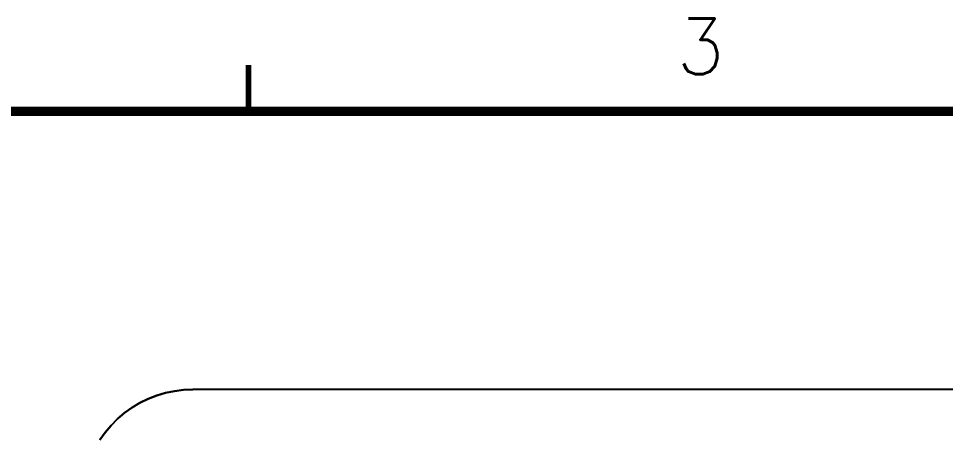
# Model space of a CAD drawing. Extents: x 295 to 953, y 10 to 290.
# Drawn here: x 577.07 to 627.07, y 267.57 to 290 of the extents above; entities that cross this region are included whole.
import ezdxf
from ezdxf.enums import TextEntityAlignment as Align

# ---------------------------------------------------------------- set-up
doc = ezdxf.new("R2010")
doc.units = 0
doc.header["$LTSCALE"] = 5
doc.header["$MEASUREMENT"] = 0
doc.layers.get('0').update_dxf_attribs({"linetype": 'CONTINUOUS', "lineweight": 25})
for name, color, linetype in [('FROMC1', 7, 'CONTINUOUS'), ('문자', 4, 'CONTINUOUS'), ('테두리', 3, 'CONTINUOUS')]:
    doc.layers.add(name, color=color, linetype=linetype)
doc.styles.get("Standard").update_dxf_attribs({"font": 'simplex.shx'})

# ---------------------------------------------------------------- blocks, each defined once
blk = doc.blocks.new('C')
at = {"layer": '테두리'}
for points, const_width in [([(112.5, 287.5), (112.5, 285)], 0.3), ([(15, 285), (15, 15), (405, 15), (405, 285), (15, 285)], 0.5)]:
    blk.add_lwpolyline(points, dxfattribs=dict(at, const_width=const_width))
at = {"layer": '문자'}
blk.add_text('3', height=3, dxfattribs=at).set_placement((136.875, 288.5), align=Align.MIDDLE)

msp = doc.modelspace()

# ---------------------------------------------------------------- linework, layer by layer
at = {"layer": 'FROMC1'}
for p, q in [((585.486, 269.913), (585.979, 269.979)), ((585.979, 269.979), (585.486, 269.913)), ((585.979, 269.979), (586.477, 270)), ((586.477, 270), (585.979, 269.979)), ((794.473, 270), (586.477, 270)), ((794.473, 270), (586.477, 270)), ((583.617, 269.273), (584.064, 269.492)), ((584.064, 269.492), (583.617, 269.273)), ((584.064, 269.492), (584.526, 269.674)), ((584.526, 269.674), (584.064, 269.492)), ((584.526, 269.674), (585.004, 269.812)), ((585.004, 269.812), (584.526, 269.674)), ((585.004, 269.812), (585.486, 269.913)), ((585.486, 269.913), (585.004, 269.812)), ((582.789, 268.735), (583.195, 269.019)), ((583.195, 269.019), (582.789, 268.735)), ((583.195, 269.019), (583.617, 269.273)), ((583.617, 269.273), (583.195, 269.019)), ((582.413, 268.41), (582.789, 268.735)), ((582.789, 268.735), (582.413, 268.41)), ((581.742, 267.683), (582.063, 268.059)), ((582.063, 268.059), (581.742, 267.683)), ((582.063, 268.059), (582.413, 268.41)), ((582.413, 268.41), (582.063, 268.059)), ((581.453, 267.277), (581.742, 267.683)), ((581.742, 267.683), (581.453, 267.277))]:
    msp.add_line(p, q, dxfattribs=at)

# ---------------------------------------------------------------- block references
msp.add_blockref('C', (476.978, 0))

doc.saveas('drawing.dxf')
